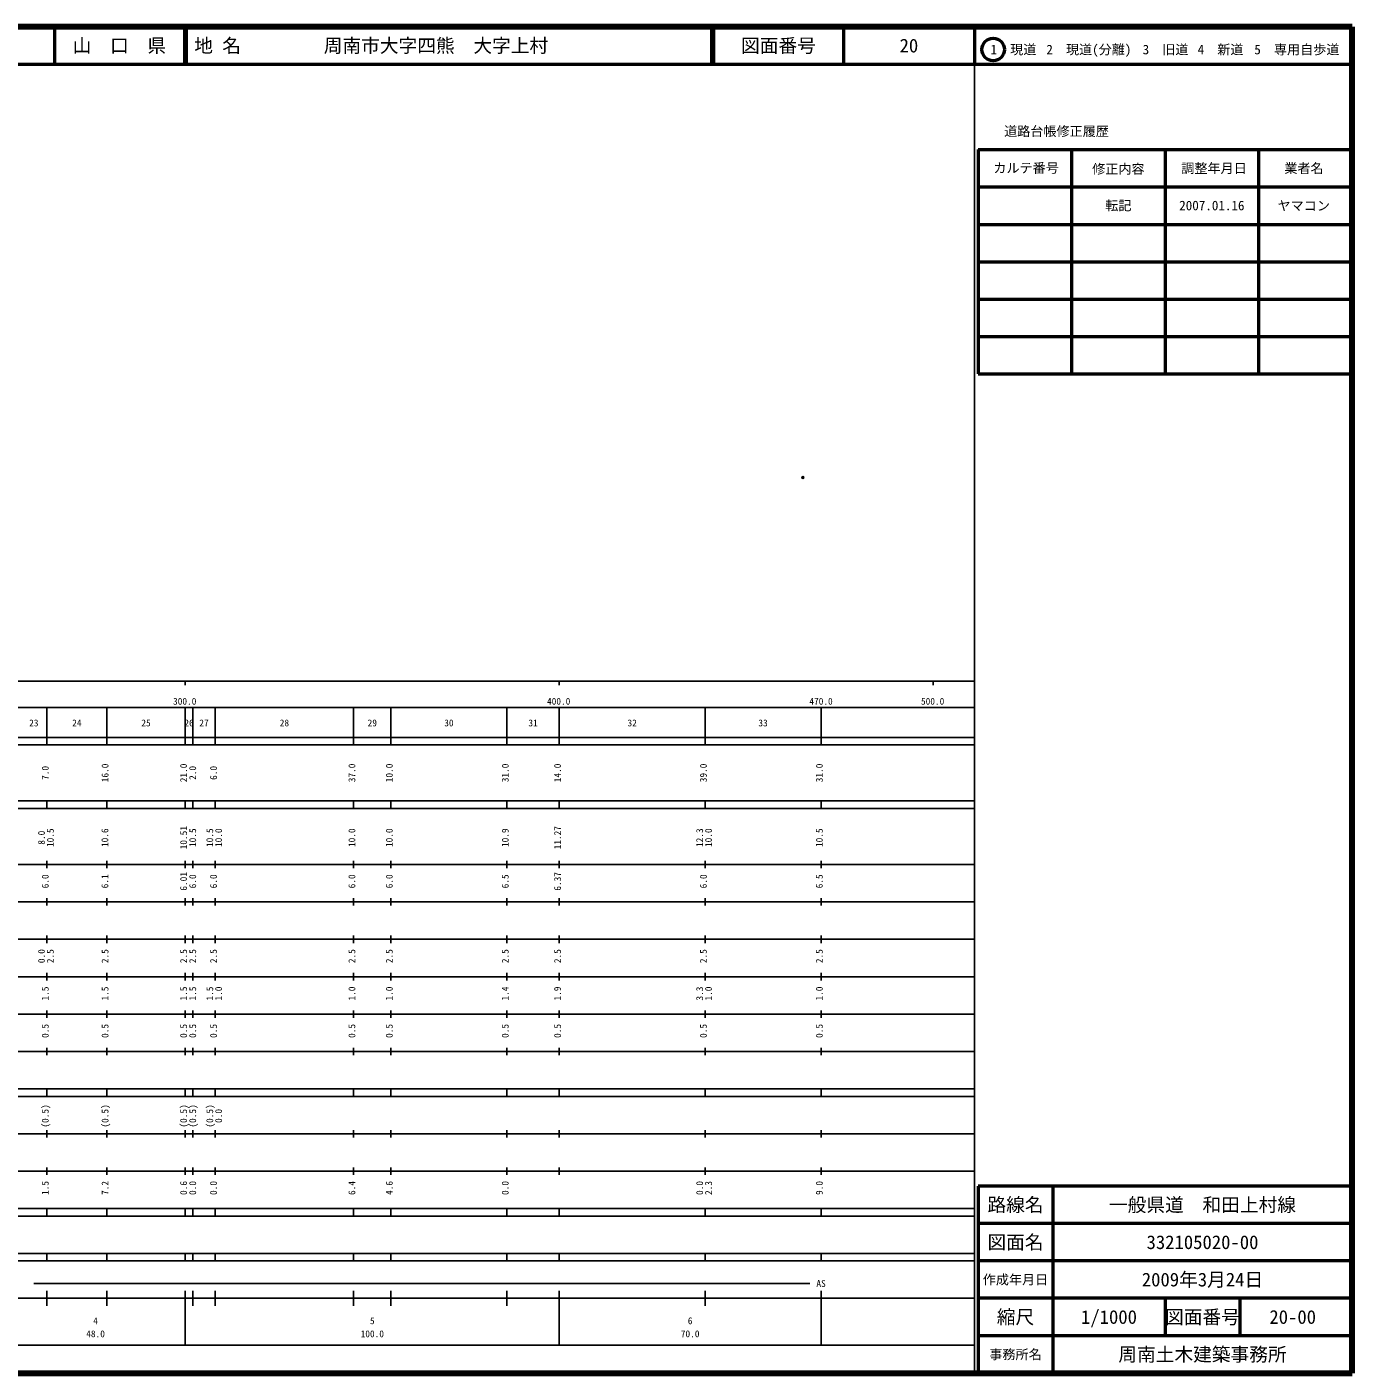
# Model space of a CAD drawing. Units: millimetres on the paper. Extents: x 40 to 680, y 20 to 380.
# Drawn here: x 325.6 to 680, y 20 to 380 of the extents above; entities that cross this region are included whole.
import ezdxf
from ezdxf.enums import TextEntityAlignment as Align

# ---------------------------------------------------------------- set-up
doc = ezdxf.new("R2010")
doc.units = ezdxf.units.MM
doc.header["$PDMODE"] = 32
doc.header["$PDSIZE"] = 0.5
doc.layers.add('M-OTRS', color=6, linetype='Continuous')
doc.layers.add('M-TTL-TXT', color=7, linetype='Continuous')
for name, color, linetype, lineweight in [('M-TTL', 2, 'Continuous', 140), ('M-TTL-BAND', 7, 'Continuous', 25), ('M-TTL-FRAM', 2, 'Continuous', 50), ('M-TTL-LINE', 7, 'Continuous', 50)]:
    doc.layers.add(name, color=color, linetype=linetype, lineweight=lineweight)
doc.styles.add('ＭＳ ゴシック', font='')
doc.styles.get('ＭＳ ゴシック').set_extended_font_data('MS Gothic')

msp = doc.modelspace()

# ---------------------------------------------------------------- linework, layer by layer
at = {"layer": 'M-OTRS'}
msp.add_point((533.157, 259.494), dxfattribs=at)
at = {"layer": 'M-TTL'}
for p, q in [((680, 380), (40, 380)), ((680, 20), (680, 380)), ((40, 20), (680, 20))]:
    msp.add_line(p, q, dxfattribs=at)
at = {"layer": 'M-TTL-BAND'}
for p, q in [((579, 20), (579, 370)), ((40, 205), (579, 205)), ((368, 205), (368, 204)), ((468, 205), (468, 204)), ((568, 205), (568, 204)), ((68, 198), (579, 198)), ((331, 188), (331, 198)), ((347, 188), (347, 198)), ((368, 188), (368, 198)), ((370, 188), (370, 198)), ((376, 188), (376, 198)), ((413, 188), (413, 198)), ((423, 188), (423, 198)), ((454, 188), (454, 198)), ((468, 188), (468, 198)), ((507, 188), (507, 198)), ((538, 188), (538, 198)), ((40, 190), (579, 190)), ((40, 188), (579, 188)), ((40, 173), (579, 173)), ((331, 171), (331, 173)), ((347, 171), (347, 173)), ((368, 171), (368, 173)), ((370, 171), (370, 173)), ((376, 171), (376, 173)), ((413, 171), (413, 173)), ((423, 171), (423, 173)), ((454, 171), (454, 173)), ((468, 171), (468, 173)), ((507, 171), (507, 173)), ((538, 171), (538, 173)), ((40, 171), (579, 171)), ((40, 156), (579, 156)), ((331, 155), (331, 157)), ((347, 155), (347, 157)), ((368, 155), (368, 157)), ((370, 155), (370, 157)), ((376, 155), (376, 157)), ((413, 155), (413, 157)), ((423, 155), (423, 157)), ((454, 155), (454, 157)), ((468, 155), (468, 157)), ((507, 155), (507, 157)), ((538, 155), (538, 157)), ((46, 146), (579, 146)), ((331, 145), (331, 147)), ((347, 145), (347, 147)), ((368, 145), (368, 147)), ((370, 145), (370, 147)), ((376, 145), (376, 147)), ((413, 145), (413, 147)), ((423, 145), (423, 147)), ((454, 145), (454, 147)), ((468, 145), (468, 147)), ((507, 145), (507, 147)), ((538, 145), (538, 147)), ((331, 135), (331, 137)), ((347, 135), (347, 137)), ((368, 135), (368, 137)), ((370, 135), (370, 137)), ((376, 135), (376, 137)), ((413, 135), (413, 137)), ((423, 135), (423, 137)), ((454, 135), (454, 137)), ((468, 135), (468, 137)), ((507, 135), (507, 137)), ((538, 135), (538, 137)), ((52, 136), (579, 136)), ((46, 126), (579, 126)), ((331, 125), (331, 127)), ((347, 125), (347, 127)), ((368, 125), (368, 127)), ((370, 125), (370, 127)), ((376, 125), (376, 127)), ((413, 125), (413, 127)), ((423, 125), (423, 127)), ((454, 125), (454, 127)), ((468, 125), (468, 127)), ((507, 125), (507, 127)), ((538, 125), (538, 127)), ((52, 116), (579, 116)), ((331, 115), (331, 117)), ((347, 115), (347, 117)), ((368, 115), (368, 117)), ((370, 115), (370, 117)), ((376, 115), (376, 117)), ((413, 115), (413, 117)), ((423, 115), (423, 117)), ((454, 115), (454, 117)), ((468, 115), (468, 117)), ((507, 115), (507, 117)), ((538, 115), (538, 117)), ((46, 106), (579, 106)), ((331, 105), (331, 107)), ((347, 105), (347, 107)), ((368, 105), (368, 107)), ((370, 105), (370, 107)), ((376, 105), (376, 107)), ((413, 105), (413, 107)), ((423, 105), (423, 107)), ((454, 105), (454, 107)), ((468, 105), (468, 107)), ((507, 105), (507, 107)), ((538, 105), (538, 107)), ((40, 96), (579, 96)), ((40, 94), (579, 94)), ((331, 94), (331, 96)), ((347, 94), (347, 96)), ((368, 94), (368, 96)), ((370, 94), (370, 96)), ((376, 94), (376, 96)), ((413, 94), (413, 96)), ((423, 94), (423, 96)), ((454, 94), (454, 96)), ((468, 94), (468, 96)), ((507, 94), (507, 96)), ((538, 94), (538, 96)), ((49, 84), (579, 84)), ((331, 83), (331, 85)), ((347, 83), (347, 85)), ((368, 83), (368, 85)), ((370, 83), (370, 85)), ((376, 83), (376, 85)), ((413, 83), (413, 85)), ((423, 83), (423, 85)), ((454, 83), (454, 85)), ((468, 83), (468, 85)), ((507, 83), (507, 85)), ((538, 83), (538, 85)), ((40, 74), (579, 74)), ((331, 73), (331, 75)), ((347, 73), (347, 75)), ((368, 73), (368, 75)), ((370, 73), (370, 75)), ((376, 73), (376, 75)), ((413, 73), (413, 75)), ((423, 73), (423, 75)), ((454, 73), (454, 75)), ((468, 73), (468, 75)), ((507, 73), (507, 75)), ((538, 73), (538, 75)), ((40, 64), (579, 64)), ((40, 62), (579, 62)), ((331, 62), (331, 64)), ((347, 62), (347, 64)), ((368, 62), (368, 64)), ((370, 62), (370, 64)), ((376, 62), (376, 64)), ((413, 62), (413, 64)), ((423, 62), (423, 64)), ((454, 62), (454, 64)), ((468, 62), (468, 64)), ((507, 62), (507, 64)), ((538, 62), (538, 64)), ((40, 52), (579, 52)), ((331, 50), (331, 52)), ((347, 50), (347, 52)), ((368, 50), (368, 52)), ((370, 50), (370, 52)), ((376, 50), (376, 52)), ((413, 50), (413, 52)), ((423, 50), (423, 52)), ((454, 50), (454, 52)), ((468, 50), (468, 52)), ((507, 50), (507, 52)), ((538, 50), (538, 52)), ((40, 50), (579, 50)), ((327.5, 44), (535, 44)), ((40, 40), (579, 40)), ((331, 38), (331, 42)), ((347, 38), (347, 42)), ((368, 27.5), (368, 42)), ((370, 38), (370, 42)), ((376, 38), (376, 42)), ((413, 38), (413, 42)), ((423, 38), (423, 42)), ((454, 38), (454, 42)), ((468, 27.5), (468, 42)), ((507, 38), (507, 42)), ((538, 27.5), (538, 42)), ((68, 27.5), (579, 27.5))]:
    msp.add_line(p, q, dxfattribs=at)
at = {"layer": 'M-TTL-FRAM'}
for p, q in [((580, 347.197), (580, 287.197)), ((580, 347.197), (680, 347.197)), ((580, 287.197), (680, 287.197)), ((680, 70), (580, 70)), ((580, 70), (580, 20))]:
    msp.add_line(p, q, dxfattribs=at)
at = {"layer": 'M-TTL-LINE'}
for p, q in [((333, 380), (333, 370)), ((367.75, 380), (367.75, 370)), ((368.25, 380), (368.25, 370)), ((508.747, 380), (508.747, 370)), ((509.247, 380), (509.247, 370)), ((543.997, 380), (543.997, 370)), ((579, 380), (579, 370)), ((40, 370), (680, 370)), ((605, 347.197), (605, 287.197)), ((630, 347.197), (630, 287.197)), ((655, 347.197), (655, 287.197)), ((580, 337.197), (680, 337.197)), ((580, 327.197), (680, 327.197)), ((580, 317.197), (680, 317.197)), ((580, 307.197), (680, 307.197)), ((580, 297.197), (680, 297.197)), ((600, 70), (600, 20)), ((680, 60), (580, 60)), ((680, 50), (580, 50)), ((680, 40), (580, 40)), ((630, 40), (630, 30)), ((650, 40), (650, 30)), ((680, 30), (580, 30))]:
    msp.add_line(p, q, dxfattribs=at)
msp.add_circle((584.031, 373.958), 3, dxfattribs=at)

# ---------------------------------------------------------------- texts
at = {"layer": 'M-TTL-BAND', "style": 'ＭＳ ゴシック'}
for s, p in [('300.0', (367.844, 198.195)), ('400.0', (467.844, 198.195)), ('470.0', (538, 198.195)), ('500.0', (567.844, 198.195)), ('23', (327.5, 192.405)), ('24', (339, 192.405)), ('25', (357.5, 192.405)), ('26', (369, 192.405)), ('27', (373, 192.405)), ('28', (394.5, 192.405)), ('29', (418, 192.405)), ('30', (438.5, 192.405)), ('31', (461, 192.405)), ('32', (487.5, 192.405)), ('33', (522.5, 192.405)), ('AS', (538, 42.5)), ('4', (344, 32.523)), ('5', (418, 32.523)), ('6', (503, 32.523)), ('48.0', (344, 29.033)), ('100.0', (418, 29.033)), ('70.0', (503, 29.033))]:
    msp.add_text(s, height=1.833, dxfattribs=at).set_placement(p, align=Align.BOTTOM_CENTER)
for s, p in [('7.0', (332, 180.5)), ('16.0', (348, 180.5)), ('21.0', (369, 180.5)), ('2.0', (371.437, 180.5)), ('6.0', (377, 180.5)), ('37.0', (414, 180.5)), ('10.0', (424, 180.5)), ('31.0', (455, 180.5)), ('14.0', (469, 180.5)), ('39.0', (508, 180.5)), ('31.0', (539, 180.5)), ('10.51', (369, 163.174)), ('11.27', (469, 163.174)), ('8.0', (331, 163.174)), ('10.5', (333.37, 163.174)), ('10.6', (347.949, 163.174)), ('10.5', (371.437, 163.174)), ('10.5', (376, 163.174)), ('10.0', (378.37, 163.174)), ('10.0', (414, 163.174)), ('10.0', (424, 163.174)), ('10.9', (455, 163.174)), ('12.3', (507, 163.174)), ('10.0', (509.37, 163.174)), ('10.5', (539, 163.174)), ('6.0', (332, 151.5)), ('6.1', (347.949, 151.5)), ('6.01', (369, 151.5)), ('6.0', (371.437, 151.5)), ('6.0', (377, 151.5)), ('6.0', (414, 151.5)), ('6.0', (424, 151.5)), ('6.5', (455, 151.5)), ('6.37', (469, 151.5)), ('6.0', (508, 151.5)), ('6.5', (539, 151.5)), ('0.0', (331, 131.5)), ('2.5', (333.37, 131.5)), ('2.5', (348, 131.5)), ('2.5', (369, 131.5)), ('2.5', (371.437, 131.5)), ('2.5', (377, 131.5)), ('2.5', (414, 131.5)), ('2.5', (424, 131.5)), ('2.5', (455, 131.5)), ('2.5', (469, 131.5)), ('2.5', (508, 131.5)), ('2.5', (539, 131.5)), ('1.5', (332, 121.5)), ('1.5', (348, 121.5)), ('1.5', (369, 121.5)), ('1.5', (371.437, 121.5)), ('1.5', (376, 121.5)), ('1.0', (378.37, 121.5)), ('1.0', (414, 121.5)), ('1.0', (424, 121.5)), ('1.4', (455, 121.5)), ('1.9', (469, 121.5)), ('3.3', (507, 121.5)), ('1.0', (509.37, 121.5)), ('1.0', (539, 121.5)), ('0.5', (332, 111.5)), ('0.5', (348, 111.5)), ('0.5', (369, 111.5)), ('0.5', (371.437, 111.5)), ('0.5', (377, 111.5)), ('0.5', (414, 111.5)), ('0.5', (424, 111.5)), ('0.5', (455, 111.5)), ('0.5', (469, 111.5)), ('0.5', (508, 111.5)), ('0.5', (539, 111.5)), ('(0.5)', (332, 88.764)), ('(0.5)', (348, 88.764)), ('(0.5)', (369, 88.764)), ('(0.5)', (371.437, 88.764)), ('(0.5)', (376, 88.764)), ('0.0', (378.37, 88.764)), ('1.5', (332, 69.5)), ('7.2', (348, 69.5)), ('0.6', (369, 69.5)), ('0.0', (371.437, 69.5)), ('0.0', (377, 69.5)), ('6.4', (414, 69.5)), ('4.6', (424, 69.5)), ('0.0', (455, 69.5)), ('0.0', (507, 69.5)), ('2.3', (509.37, 69.5)), ('9.0', (539, 69.5))]:
    msp.add_text(s, height=1.833, rotation=90, dxfattribs=at).set_placement(p, align=Align.BOTTOM_CENTER)
at = {"layer": 'M-TTL-TXT', "style": 'ＭＳ ゴシック'}
for s, height, p in [('山\u3000口\u3000県', 3.666, (350.375, 375)), ('図面番号', 3.666, (526.622, 375)), ('20', 3.666, (561.497, 375)), ('1\u3000現道', 2.566, (589.448, 373.958)), ('2\u3000現道(分離)', 2.566, (609.619, 373.958)), ('3\u3000旧道', 2.566, (630.121, 373.958)), ('4\u3000新道', 2.566, (644.824, 373.958)), ('5\u3000専用自歩道', 2.566, (665.228, 373.958)), ('道路台帳修正履歴', 2.566, (600.968, 352.113)), ('カルテ番号', 2.566, (592.839, 342.277)), ('修正内容', 2.566, (617.509, 342.023)), ('調整年月日', 2.566, (643.089, 342.197)), ('業者名', 2.566, (667.134, 342.197)), ('転記', 2.566, (617.5, 332.245)), ('2007.01.16', 2.566, (642.5, 332.245)), ('ヤマコン', 2.566, (667.077, 332.189)), ('路線名', 3.666, (590, 65)), ('路線名', 3.666, (590, 65)), ('一般県道\u3000和田上村線', 3.666, (640, 65)), ('図面名', 3.666, (590, 55)), ('図面名', 3.666, (590, 55)), ('332105020-00', 3.666, (640, 55)), ('2009年3月24日', 3.666, (640, 45)), ('作成年月日', 2.566, (590, 45)), ('作成年月日', 2.566, (590, 45)), ('縮尺', 3.666, (590, 35)), ('縮尺', 3.666, (590, 35)), ('1/1000', 3.666, (615, 35)), ('図面番号', 3.666, (640, 35)), ('図面番号', 3.666, (640, 35)), ('20-00', 3.666, (664.125, 35)), ('事務所名', 2.566, (590, 25)), ('事務所名', 2.566, (590, 25)), ('周南土木建築事務所', 3.666, (640, 25))]:
    msp.add_text(s, height=height, dxfattribs=at).set_placement(p, align=Align.MIDDLE_CENTER)
for s, p in [('地 名', (370.38, 375)), ('周南市大字四熊\u3000大字上村', (405.024, 375))]:
    msp.add_text(s, height=3.666, dxfattribs=at).set_placement(p, align=Align.MIDDLE_LEFT)

doc.saveas('drawing.dxf')
